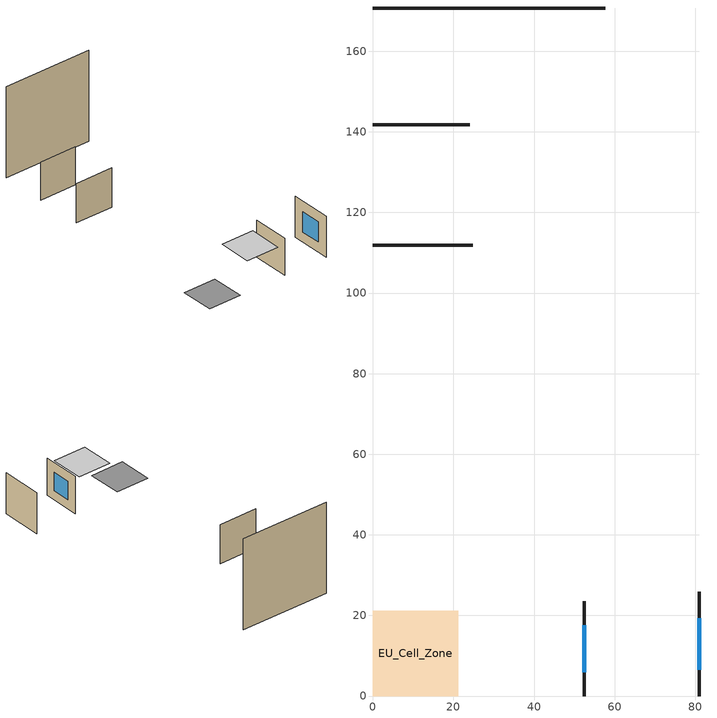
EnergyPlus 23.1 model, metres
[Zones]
EU_Cell_Zone
 floor othersidecoefficients (EU_IT.MidClim.AB.03.Gen.ReEx.001.001_floor_1_Construction): 0,0 21.21,0 21.21,21.21 0,21.21 z0
 wall outside (EU_IT.MidClim.AB.03.Gen.ReEx.001.001_wall_1_east_1_Construction): 52.43,0 52.43,23.54 z0:23.54
 wall outside (EU_IT.MidClim.AB.03.Gen.ReEx.001.001_wall_1_west_2_Construction): 80.97,25.9 80.97,0 z0:25.9
 wall othersidecoefficients (EU_IT.MidClim.AB.03.Gen.ReEx.001.001_wall_2_Construction): 24.85,111.87 0,111.87 z0:24.85
 wall othersidecoefficients (EU_IT.MidClim.AB.03.Gen.ReEx.001.001_wall_3_Construction): 24,141.72 0,141.72 z0:24
 wall othersidecoefficients (EU_IT.MidClim.AB.03.Gen.ReEx.001.001_thermal_bridge_Construction): 57.61,170.72 0,170.72 z0:57.61
 window (EU_IT.MidClim.AB.03.Gen.ReEx.001.001_window_east_1_Construction): 52.43,5.96 52.43,17.59 z5.96:17.59
 window (EU_IT.MidClim.AB.03.Gen.ReEx.001.001_window_west_2_Construction): 80.97,19.35 80.97,6.55 z6.55:19.35
 ceiling othersidecoefficients (EU_IT.MidClim.AB.03.Gen.ReEx.001.001_roof_2_Construction): 26.21,0 47.43,0 47.43,21.21 26.21,21.21 z20
[Building]
EU Step8 Campaign Cell: North Axis=0; Terrain=City; Solar Distribution=FullExterior
[Site:Location]
Bologna: Latitude=44.5; Longitude=11.25; Time Zone=1; Elevation=37
[SizingPeriod:WeatherFileDays]
AnnualSizingPeriod: Begin Month=1; Begin Day of Month=1; End Month=12; End Day of Month=31; Use Weather File Daylight Saving Period=No; Use Weather File Rain and Snow Indicators=No
[MATERIAL]
EU_InternalMass_Material: Roughness=MediumRough; Thickness=0.1; Conductivity=1; Density=1800; Specific Heat=900; Thermal Absorptance=0.9; Solar Absorptance=0.7; Visible Absorptance=0.7
[MATERIAL:NOMASS] Roughness=MediumRough; Thermal Absorptance=0.9; Solar Absorptance=0.7; Visible Absorptance=0.7
Name | Thermal Resistance
EU_IT.MidClim.AB.03.Gen.ReEx.001.001_floor_1_NoMass | 0.62072
EU_IT.MidClim.AB.03.Gen.ReEx.001.001_roof_2_NoMass | 0.453026
EU_IT.MidClim.AB.03.Gen.ReEx.001.001_wall_1_east_1_NoMass; EU_IT.MidClim.AB.03.Gen.ReEx.001.001_wall_1_west_2_NoMass | 0.985529
EU_IT.MidClim.AB.03.Gen.ReEx.001.001_wall_2_NoMass | 1.10147
EU_IT.MidClim.AB.03.Gen.ReEx.001.001_wall_3_NoMass | 0.558957
EU_IT.MidClim.AB.03.Gen.ReEx.001.001_thermal_bridge_NoMass | 11.235
[WINDOWMATERIAL:SIMPLEGLAZINGSYSTEM] UFactor=5.07342; Solar Heat Gain Coefficient=0.85; Visible Transmittance=0.85
EU_IT.MidClim.AB.03.Gen.ReEx.001.001_window_east_1_SimpleGlazing; EU_IT.MidClim.AB.03.Gen.ReEx.001.001_window_west_2_SimpleGlazing
[CONSTRUCTION]
EU_IT.MidClim.AB.03.Gen.ReEx.001.001_floor_1_Construction: EU_IT.MidClim.AB.03.Gen.ReEx.001.001_floor_1_NoMass
EU_IT.MidClim.AB.03.Gen.ReEx.001.001_roof_2_Construction: EU_IT.MidClim.AB.03.Gen.ReEx.001.001_roof_2_NoMass
EU_IT.MidClim.AB.03.Gen.ReEx.001.001_wall_1_east_1_Construction: EU_IT.MidClim.AB.03.Gen.ReEx.001.001_wall_1_east_1_NoMass
EU_IT.MidClim.AB.03.Gen.ReEx.001.001_window_east_1_Construction: EU_IT.MidClim.AB.03.Gen.ReEx.001.001_window_east_1_SimpleGlazing
EU_IT.MidClim.AB.03.Gen.ReEx.001.001_wall_1_west_2_Construction: EU_IT.MidClim.AB.03.Gen.ReEx.001.001_wall_1_west_2_NoMass
EU_IT.MidClim.AB.03.Gen.ReEx.001.001_window_west_2_Construction: EU_IT.MidClim.AB.03.Gen.ReEx.001.001_window_west_2_SimpleGlazing
EU_IT.MidClim.AB.03.Gen.ReEx.001.001_wall_2_Construction: EU_IT.MidClim.AB.03.Gen.ReEx.001.001_wall_2_NoMass
EU_IT.MidClim.AB.03.Gen.ReEx.001.001_wall_3_Construction: EU_IT.MidClim.AB.03.Gen.ReEx.001.001_wall_3_NoMass
EU_IT.MidClim.AB.03.Gen.ReEx.001.001_thermal_bridge_Construction: EU_IT.MidClim.AB.03.Gen.ReEx.001.001_thermal_bridge_NoMass
EU_InternalMass_Construction: EU_InternalMass_Material
[ZONE]
EU_Cell_Zone: Type=1; Multiplier=1; Ceiling Height=0.752962; Volume=7197; Floor Area=1911.65; Part of Total Floor Area=Yes
[INTERNALMASS]
EU_Cell_Zone_EU_InternalMass: Construction=EU_InternalMass_Construction; Zone or ZoneList=EU_Cell_Zone; Surface Area=1911.65
[SURFACEPROPERTY:OTHERSIDECOEFFICIENTS] Combined ConvectiveRadiative Film Coefficient=0; Constant Temperature=0; Constant Temperature Coefficient=0; Ground Temperature Coefficient=0; Wind Speed Coefficient=0; Sinusoidal Variation of Constant Temperature Coefficient=No; Period of Sinusoidal Variation=24; Previous Other Side Temperature Coefficient=0
Name | External DryBulb Temperature Coefficient | Zone Air Temperature Coefficient
EU_IT.MidClim.AB.03.Gen.ReEx.001.001_floor_1_b0.324044 | 0.324044 | 0.675956
EU_IT.MidClim.AB.03.Gen.ReEx.001.001_roof_2_b0.573394 | 0.573394 | 0.426606
EU_IT.MidClim.AB.03.Gen.ReEx.001.001_wall_1_east_1_b1; EU_IT.MidClim.AB.03.Gen.ReEx.001.001_wall_1_west_2_b1; EU_IT.MidClim.AB.03.Gen.ReEx.001.001_wall_2_b1; EU_IT.MidClim.AB.03.Gen.ReEx.001.001_thermal_bridge_b1 | 1 | 0
EU_IT.MidClim.AB.03.Gen.ReEx.001.001_wall_3_b0.62383 | 0.62383 | 0.37617
[OTHEREQUIPMENT]
EU_Step8_InternalGain_it__IT.MidClim.AB.03.Gen.ReEx.001.001__f100_f100: Fuel Type=Electricity; Zone or ZoneList or Space or SpaceList=EU_Cell_Zone; Schedule=EU_Step8_GainSchedule_it__IT.MidClim.AB.03.Gen.ReEx.001.001__f100_f100; Design Level Calculation Method=Watts/Area; Power per Zone Floor Area=1; Fraction Latent=0; Fraction Radiant=0; Fraction Lost=0; Carbon Dioxide Generation Rate=0; EndUse Subcategory=EU_Step8_InternalGains
[ZONEVENTILATION:DESIGNFLOWRATE]
EU_ConstantAir_EU_Cell_Zone: Zone or ZoneList or Space or SpaceList=EU_Cell_Zone; Schedule=EU_AlwaysOn; Design Flow Rate Calculation Method=AirChanges/Hour; Air Changes per Hour=0.712058; Ventilation Type=Natural; Fan Pressure Rise=0; Fan Total Efficiency=1; Constant Term Coefficient=1; Temperature Term Coefficient=0; Velocity Term Coefficient=0; Velocity Squared Term Coefficient=0; Minimum Indoor Temperature=-100; Maximum Indoor Temperature=100; Delta Temperature=-100; Minimum Outdoor Temperature=-100; Maximum Outdoor Temperature=100; Maximum Wind Speed=40
[HVACTEMPLATE:THERMOSTAT]
EU_HeatOnly_EU_Cell_Zone: Constant Heating Setpoint=20; Constant Cooling Setpoint=50
[HVACTEMPLATE:ZONE:IDEALLOADSAIRSYSTEM]
EU_Cell_Zone: Template Thermostat=EU_HeatOnly_EU_Cell_Zone; System Availability Schedule=EU_AlwaysOn; Maximum Heating Supply Air Temperature=50; Minimum Cooling Supply Air Temperature=13; Maximum Heating Supply Air Humidity Ratio=0.0156; Minimum Cooling Supply Air Humidity Ratio=0.0077; Heating Limit=NoLimit; Cooling Limit=NoLimit; Heating Availability Schedule=EU_AlwaysOn; Cooling Availability Schedule=EU_CoolingOff; Dehumidification Control Type=ConstantSensibleHeatRatio; Cooling Sensible Heat Ratio=0.7; Dehumidification Setpoint=60; Humidification Control Type=None; Humidification Setpoint=30; Outdoor Air Method=None; Outdoor Air Flow Rate per Person=0.00944; Outdoor Air Flow Rate per Zone Floor Area=0; Outdoor Air Flow Rate per Zone=0; Demand Controlled Ventilation Type=None; Outdoor Air Economizer Type=NoEconomizer; Heat Recovery Type=None; Sensible Heat Recovery Effectiveness=0.7; Latent Heat Recovery Effectiveness=0.65
[SIZING:ZONE]
EU_Cell_Zone: Zone Cooling Design Supply Air Temperature Input Method=SupplyAirTemperature; Zone Cooling Design Supply Air Temperature=13; Zone Heating Design Supply Air Temperature Input Method=SupplyAirTemperature; Zone Heating Design Supply Air Temperature=50; Zone Cooling Design Supply Air Humidity Ratio=0.008; Zone Heating Design Supply Air Humidity Ratio=0.008; Cooling Design Air Flow Method=DesignDay; Cooling Design Air Flow Rate=0; Cooling Minimum Air Flow per Zone Floor Area=0.000762; Cooling Minimum Air Flow=0; Cooling Minimum Air Flow Fraction=0.2; Heating Design Air Flow Method=DesignDay; Heating Design Air Flow Rate=0; Heating Maximum Air Flow per Zone Floor Area=0.002032; Heating Maximum Air Flow=0.141576; Heating Maximum Air Flow Fraction=0.3; Account for Dedicated Outdoor Air System=No; Dedicated Outdoor Air System Control Strategy=NeutralSupplyAir; Dedicated Outdoor Air Low Setpoint Temperature for Design=autosize; Dedicated Outdoor Air High Setpoint Temperature for Design=autosize; Zone Load Sizing Method=Sensible Load Only No Latent Load; Zone Latent Cooling Design Supply Air Humidity Ratio Input Method=HumidityRatioDifference; Zone Cooling Design Supply Air Humidity Ratio Difference=0.005; Zone Latent Heating Design Supply Air Humidity Ratio Input Method=HumidityRatioDifference; Zone Humidification Design Supply Air Humidity Ratio Difference=0.005
[SCHEDULE:CONSTANT]
Name | Hourly Value
EU_AlwaysOn | 1
EU_CoolingOff | 0
[SCHEDULE:FILE]
EU_Step8_GainSchedule_it__IT.MidClim.AB.03.Gen.ReEx.001.001__f100_f100: File=C:\Users\o_iseri\Desktop\OpenUBEM\openubem\outputs\eu_certified_rerun_2026-08-28\rep2\schedules\it__IT.MidClim.AB.03.Gen.ReEx.001.001__f100.csv; Column Number=1; Rows to Skip at Top=0; Number of Hours of Data=8760; Column Separator=Comma; Interpolate to Timestep=No; Minutes per Item=60; Adjust Schedule for Daylight Savings=Yes
